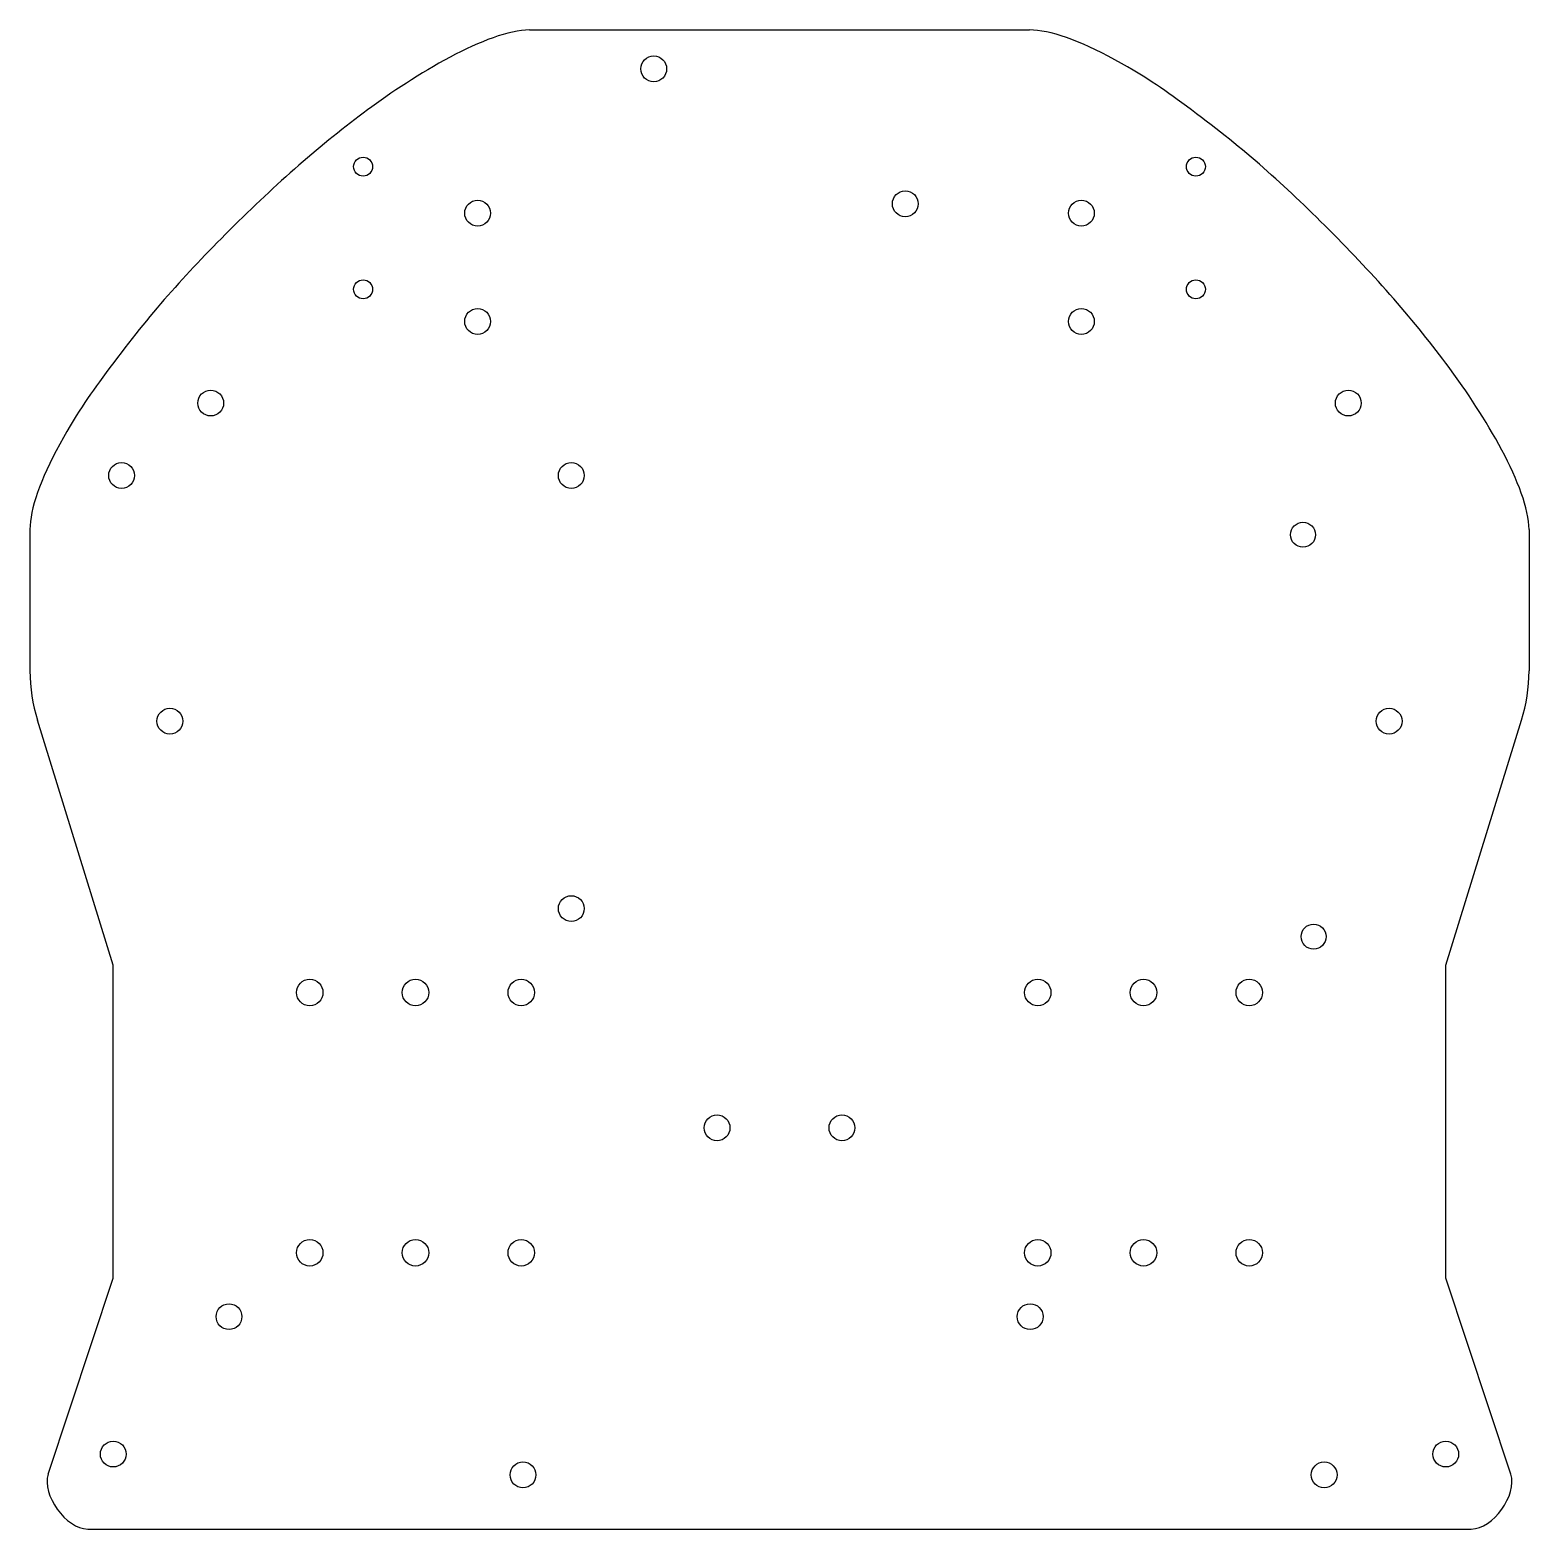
# Model space of a CAD drawing. Header units: millimetres. Extents: x -180 to 0, y 0 to 180.
import ezdxf

# ---------------------------------------------------------------- set-up
doc = ezdxf.new("R2010")
doc.units = ezdxf.units.MM

msp = doc.modelspace()

# ---------------------------------------------------------------- linework, layer by layer
at = {"color": 7, "linetype": 'Continuous', "lineweight": 25}
for p, q in [((-120, 180), (-60, 180)), ((-180, 120), (-180, 103.03)), ((0, 120), (0, 103.03)), ((-170, 67.71), (-179.1, 97.11)), ((-10, 67.71), (-0.9, 97.11)), ((-170, 30.11), (-170, 67.71)), ((-10, 30.11), (-10, 67.71)), ((-177.82, 6.58), (-170, 30.11)), ((-2.18, 6.58), (-10, 30.11)), ((-173.07, 0), (-6.93, 0))]:
    msp.add_line(p, q, dxfattribs=at)
for centre, radius in [((-105.1, 175.33), 1.55), ((-140, 163.59), 1.14), ((-40, 163.59), 1.14), ((-74.9, 159.13), 1.55), ((-126.25, 158), 1.55), ((-53.75, 158), 1.55), ((-140, 148.86), 1.14), ((-40, 148.86), 1.14), ((-126.25, 145), 1.55), ((-53.75, 145), 1.55), ((-158.3, 135.2), 1.55), ((-21.7, 135.2), 1.55), ((-169, 126.5), 1.55), ((-115, 126.5), 1.55), ((-27.14, 119.39), 1.5), ((-163.2, 97), 1.55), ((-16.8, 97), 1.55), ((-115, 74.5), 1.55), ((-25.87, 71.13), 1.5), ((-146.41, 64.42), 1.59), ((-133.71, 64.42), 1.59), ((-121.01, 64.42), 1.59), ((-58.99, 64.42), 1.59), ((-46.29, 64.42), 1.59), ((-33.59, 64.42), 1.59), ((-97.5, 48.17), 1.55), ((-82.5, 48.17), 1.55), ((-146.41, 33.17), 1.59), ((-133.71, 33.17), 1.59), ((-121.01, 33.17), 1.59), ((-58.99, 33.17), 1.59), ((-46.29, 33.17), 1.59), ((-33.59, 33.17), 1.59), ((-156.1, 25.5), 1.55), ((-59.9, 25.5), 1.55), ((-170, 9), 1.55), ((-10, 9), 1.55), ((-120.8, 6.5), 1.55), ((-24.6, 6.5), 1.55)]:
    msp.add_circle(centre, radius, dxfattribs=at)
for centre, start, end in [((-160, 103.03), 180, 197.208), ((-20, 103.03), 342.792, 0)]:
    msp.add_arc(centre, 20, start, end, dxfattribs=at)
for points in [[(-120, 180), (-125.04, 180), (-133.96, 174.48), (-144.96, 166.33), (-150.47, 161.53), (-161.53, 150.47), (-165.54, 146.02), (-172.83, 136.18), (-174.01, 134.62), (-178.8, 125.95), (-180, 122.52), (-180, 120)], [(0, 120), (0, 125.04), (-5.52, 133.96), (-13.67, 144.96), (-18.47, 150.47), (-29.53, 161.53), (-33.98, 165.54), (-43.82, 172.83), (-45.38, 174.01), (-54.05, 178.8), (-57.48, 180), (-60, 180)]]:
    msp.add_open_spline(points, degree=3, knots=[0, 0, 0, 0, 0.25, 0.25, 0.5, 0.5, 0.75, 0.75, 0.875, 0.875, 1, 1, 1, 1], dxfattribs=at)
for points in [[(-177.82, 6.58), (-178.63, 4.13), (-175.66, 0), (-173.07, 0)], [(-6.93, 0), (-4.35, 0), (-1.37, 4.12), (-2.18, 6.58)]]:
    msp.add_open_spline(points, degree=3, dxfattribs=at)

doc.saveas('drawing.dxf')
